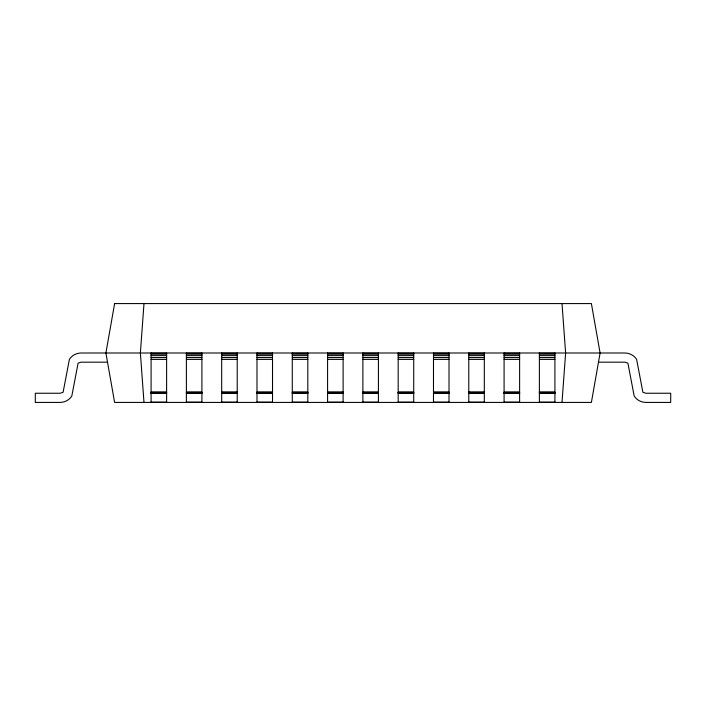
<?xml version="1.0" encoding="UTF-8"?>
<svg xmlns="http://www.w3.org/2000/svg" width="706" height="706" viewBox="0 0 706 706"><rect width="100%" height="100%" fill="white"/><g stroke="black" fill="none" stroke-linecap="round" stroke-linejoin="round"><path stroke-width="1.06" d="M143.989 303.58L140.379 353L143.989 402.42M562.011 402.42L565.621 353L562.011 303.58M151.084 353.3L166.616 353.3M186.384 353.3L201.916 353.3M221.684 353.3L237.216 353.3M256.984 353.3L272.516 353.3M292.284 353.3L307.816 353.3M327.584 353.3L343.116 353.3M362.884 353.3L378.416 353.3M398.184 353.3L413.716 353.3M433.484 353.3L449.016 353.3M468.784 353.3L484.316 353.3M504.084 353.3L519.616 353.3M539.384 353.3L554.916 353.3M151.084 354.191L166.616 354.191M186.384 354.191L201.916 354.191M221.684 354.191L237.216 354.191M256.984 354.191L272.516 354.191M292.284 354.191L307.816 354.191M327.584 354.191L343.116 354.191M362.884 354.191L378.416 354.191M398.184 354.191L413.716 354.191M433.484 354.191L449.016 354.191M468.784 354.191L484.316 354.191M504.084 354.191L519.616 354.191M539.384 354.191L554.916 354.191M151.084 355.63L166.616 355.63M186.384 355.63L201.916 355.63M221.684 355.63L237.216 355.63M256.984 355.63L272.516 355.63M292.284 355.63L307.816 355.63M327.584 355.63L343.116 355.63M362.884 355.63L378.416 355.63M398.184 355.63L413.716 355.63M433.484 355.63L449.016 355.63M468.784 355.63L484.316 355.63M504.084 355.63L519.616 355.63M539.384 355.63L554.916 355.63M151.084 357.554L166.616 357.554M186.384 357.554L201.916 357.554M221.684 357.554L237.216 357.554M256.984 357.554L272.516 357.554M292.284 357.554L307.816 357.554M327.584 357.554L343.116 357.554M362.884 357.554L378.416 357.554M398.184 357.554L413.716 357.554M433.484 357.554L449.016 357.554M468.784 357.554L484.316 357.554M504.084 357.554L519.616 357.554M539.384 357.554L554.916 357.554M151.084 359.38L166.616 359.38M186.384 359.38L201.916 359.38M221.684 359.38L237.216 359.38M256.984 359.38L272.516 359.38M292.284 359.38L307.816 359.38M327.584 359.38L343.116 359.38M362.884 359.38L378.416 359.38M398.184 359.38L413.716 359.38M433.484 359.38L449.016 359.38M468.784 359.38L484.316 359.38M504.084 359.38L519.616 359.38M539.384 359.38L554.916 359.38M107.515 362.178L80.952 362.178L78.092 363.175L71.809 396.04C69.373 399.984 64.846 402.358 60.248 402.42L35.3 402.42L35.3 393.242L60.248 393.242L63.108 392.245L69.391 359.38C71.827 355.436 76.354 353.062 80.952 353L625.048 353C629.646 353.062 634.173 355.436 636.609 359.38L642.892 392.245L645.752 393.242L670.7 393.242L670.7 402.42L645.752 402.42C641.154 402.358 636.627 399.984 634.191 396.04L627.908 363.175L625.048 362.178L598.485 362.178M151.084 392.157L166.616 392.157M186.384 392.157L201.916 392.157M221.684 392.157L237.216 392.157M256.984 392.157L272.516 392.157M292.284 392.157L307.816 392.157M327.584 392.157L343.116 392.157M362.884 392.157L378.416 392.157M398.184 392.157L413.716 392.157M433.484 392.157L449.016 392.157M468.784 392.157L484.316 392.157M504.084 392.157L519.616 392.157M539.384 392.157L554.916 392.157M151.084 392.245L166.616 392.245M186.384 392.245L201.916 392.245M221.684 392.245L237.216 392.245M256.984 392.245L272.516 392.245M292.284 392.245L307.816 392.245M327.584 392.245L343.116 392.245M362.884 392.245L378.416 392.245M398.184 392.245L413.716 392.245M433.484 392.245L449.016 392.245M468.784 392.245L484.316 392.245M504.084 392.245L519.616 392.245M539.384 392.245L554.916 392.245M151.084 392.792L166.616 392.792M186.384 392.792L201.916 392.792M221.684 392.792L237.216 392.792M256.984 392.792L272.516 392.792M292.284 392.792L307.816 392.792M327.584 392.792L343.116 392.792M362.884 392.792L378.416 392.792M398.184 392.792L413.716 392.792M433.484 392.792L449.016 392.792M468.784 392.792L484.316 392.792M504.084 392.792L519.616 392.792M539.384 392.792L554.916 392.792M151.084 393.127L166.616 393.127M186.384 393.127L201.916 393.127M221.684 393.127L237.216 393.127M256.984 393.127L272.516 393.127M292.284 393.127L307.816 393.127M327.584 393.127L343.116 393.127M362.884 393.127L378.416 393.127M398.184 393.127L413.716 393.127M433.484 393.127L449.016 393.127M468.784 393.127L484.316 393.127M504.084 393.127L519.616 393.127M539.384 393.127L554.916 393.127M151.084 393.242L166.616 393.242M186.384 393.242L201.916 393.242M221.684 393.242L237.216 393.242M256.984 393.242L272.516 393.242M292.284 393.242L307.816 393.242M327.584 393.242L343.116 393.242M362.884 393.242L378.416 393.242M398.184 393.242L413.716 393.242M433.484 393.242L449.016 393.242M468.784 393.242L484.316 393.242M504.084 393.242L519.616 393.242M539.384 393.242L554.916 393.242M151.084 402.12L166.616 402.12M186.384 402.12L201.916 402.12M221.684 402.12L237.216 402.12M256.984 402.12L272.516 402.12M292.284 402.12L307.816 402.12M327.584 402.12L343.116 402.12M362.884 402.12L378.416 402.12M398.184 402.12L413.716 402.12M433.484 402.12L449.016 402.12M468.784 402.12L484.316 402.12M504.084 402.12L519.616 402.12M539.384 402.12L554.916 402.12M554.916 353L554.916 402.42M539.384 353L539.384 402.42M519.616 353L519.616 402.42M504.084 353L504.084 402.42M484.316 353L484.316 402.42M468.784 353L468.784 402.42M449.016 353L449.016 402.42M433.484 353L433.484 402.42M413.716 353L413.716 402.42M398.184 353L398.184 402.42M378.416 353L378.416 402.42M362.884 353L362.884 402.42M343.116 353L343.116 402.42M327.584 353L327.584 402.42M307.816 353L307.816 402.42M292.284 353L292.284 402.42M272.516 353L272.516 402.42M256.984 353L256.984 402.42M237.216 353L237.216 402.42M221.684 353L221.684 402.42M201.916 353L201.916 402.42M186.384 353L186.384 402.42M166.616 353L166.616 402.42M151.084 353L151.084 402.42M114.61 303.58L105.9 353L114.61 402.42L591.39 402.42L600.1 353L591.39 303.58L114.61 303.58"/></g></svg>
